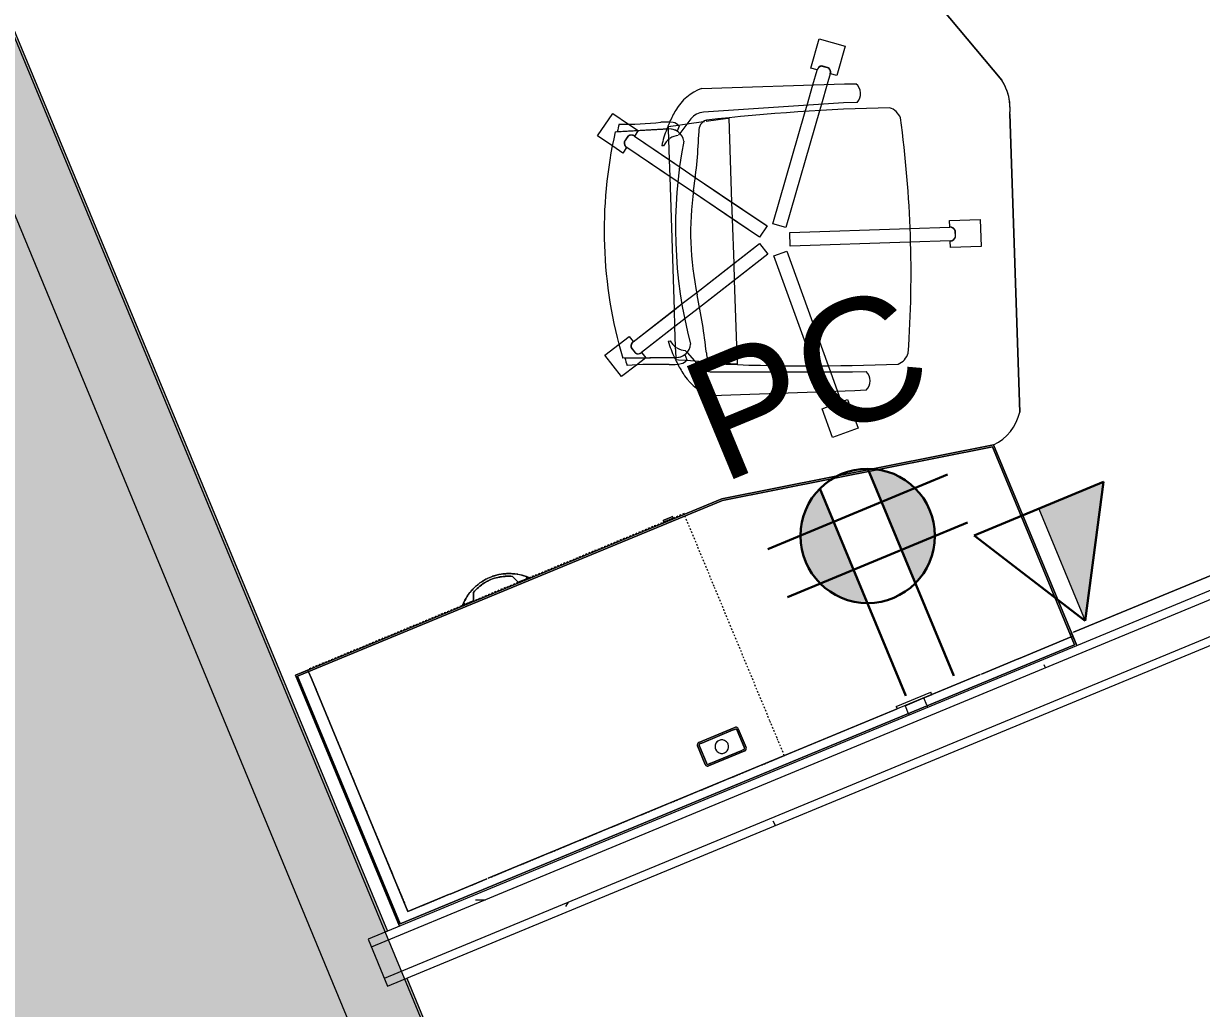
# Model space of a CAD drawing. Header units: inches. Extents: x 488 to 2071, y 800 to 2512.
# Drawn here: x 757.8 to 844.5, y 1704.6 to 1777.2 of the extents above; entities that cross this region are included whole.
import ezdxf

# ---------------------------------------------------------------- set-up
doc = ezdxf.new("R2010")
doc.units = ezdxf.units.IN
doc.header["$MEASUREMENT"] = 0
doc.linetypes.add('Dash', pattern=[0.25, 0.125, -0.125])
for name, color, linetype, lineweight in [('A-ANNO-NOTE', 131, 'Continuous', 30), ('A-DETL-GENF', 92, 'Continuous', 9), ('A-Flor-Shel-Tptn', 8, 'Continuous', 9), ('A-WALL', 113, 'Continuous', 9), ('A-WALL-PATT', 111, 'Continuous', 13), ('AI-Wall-Demz-E', 8, 'Continuous', 9), ('AI-Wall-Fill-E-2', 8, 'Continuous', 9), ('E-ELEC-FIXT', 91, 'Continuous', 9), ('I-FURN', 30, 'Continuous', 9), ('I-FURN-PNLS', 30, 'Continuous', 9), ('I-WALL', 2, 'Continuous', 9)]:
    doc.layers.add(name, color=color, linetype=linetype, lineweight=lineweight)
doc.styles.add('Swis721 Lt BT', font='swissl.ttf', dxfattribs={"height": 9})
pattern_1 = [(0, (0, 0), (30.72, 7.68), [1.267, -21.773, 1.267, -21.773, -122.88]), (0, (0, 0), (30.72, 7.68), [-46.08, 1.267, -44.813, 1.267, -21.773, -53.76]), (0, (0, 0), (30.72, 7.68), [-115.2, 1.267, -14.093, 1.267, -37.133]), (120, (11.52, 3.84), (-22.011075, 22.7643), [1.267, -21.773, 1.267, -21.773, -122.88]), (120, (11.52, 3.84), (-22.011075, 22.7643), [-46.08, 1.267, -44.813, 1.267, -21.773, -53.76]), (120, (11.52, 3.84), (-22.011075, 22.7643), [-115.2, 1.267, -14.093, 1.267, -37.133]), (240, (15.36, 19.2), (-8.708925, -30.4443), [1.267, -21.773, 1.267, -21.773, -122.88]), (240, (15.36, 19.2), (-8.708925, -30.4443), [-46.08, 1.267, -44.813, 1.267, -21.773, -53.76]), (240, (15.36, 19.2), (-8.708925, -30.4443), [-115.2, 1.267, -14.093, 1.267, -37.133])]

# ---------------------------------------------------------------- blocks, each defined once
blk = doc.blocks.new('Revit Link EDITED_dwg-5488103-Level 1 POWER')
at = {"layer": 'AI-Wall-Fill-E-2'}
h = blk.add_hatch(color=7, dxfattribs=at)
h.paths.add_polyline_path([(888.453, 1226.244), (905.483, 1267.356), (944.195, 1251.322), (948.277, 1261.177), (943.658, 1263.09), (943.211, 1262.012), (947.827, 1260.1), (945.148, 1253.633), (940.528, 1255.546), (941.485, 1257.856), (902.777, 1273.889), (883.834, 1228.157)], flags=0)
h.paths.add_polyline_path([(962.054, 1294.436), (963.134, 1297.055), (958.514, 1298.957), (957.434, 1296.35), (958.514, 1295.902)], flags=0)
h.paths.add_polyline_path([(1002.729, 1392.635), (1002.729, 1392.682), (805.467, 1474.389), (805.467, 1474.341), (1002.689, 1392.652)], flags=0)
h.paths.add_polyline_path([(805.564, 1487.457), (838.835, 1565.837), (838.77, 1565.993), (806.52, 1489.717)], flags=0)
h.paths.add_polyline_path([(844.19, 1565.973), (844.277, 1566.218), (785.991, 1706.875), (785.851, 1706.817), (844.097, 1566.198)], flags=0)
h.paths.add_polyline_path([(784.416, 1710.282), (784.576, 1710.348), (736.874, 1825.512), (736.713, 1825.445), (784.358, 1710.421)], flags=0)
h.paths.add_polyline_path([(735.278, 1828.91), (735.439, 1828.977), (679.661, 1963.543), (679.545, 1963.461), (724.496, 1854.939)], flags=0)
h.paths.add_polyline_path([(630.517, 1928.385), (675.499, 1960.165), (675.358, 1960.505), (634.999, 1932.008), (632.496, 1933.045), (630.726, 1928.772), (500.417, 1982.748), (500.25, 1982.343), (629.945, 1928.622)], flags=0)
h.paths.add_polyline_path([(662.789, 1957.292), (678.885, 1964.242), (679.304, 1963.651), (679.575, 1963.844), (677.876, 1967.944), (666.528, 1959.932)], flags=0)
at = {"layer": 'AI-Wall-Demz-E', "color": 7}
for p, q in [((736.874, 1825.512), (784.576, 1710.348)), ((786.011, 1706.884), (833.581, 1592.041))]:
    blk.add_line(p, q, dxfattribs=at)
blk = doc.blocks.new('Zira Wksta 9 - Type 1-V42-Level 1 POWER')
at = {"layer": 'I-FURN'}
for p, q in [((-32.525, -32.665), (-31.734, -30.559)), ((-32.525, -32.665), (-31.734, -30.559)), ((-31.734, -30.559), (-29.862, -31.262)), ((-31.734, -30.559), (-29.862, -31.262)), ((-29.862, -31.262), (-30.653, -33.368)), ((-29.862, -31.262), (-30.653, -33.368)), ((-33.101, -35.62), (-32.057, -32.841)), ((-33.101, -35.62), (-32.057, -32.841)), ((-32.073, -32.835), (-32.525, -32.665)), ((-32.073, -32.835), (-32.525, -32.665)), ((-31.213, -32.746), (-31.694, -32.566)), ((-31.213, -32.746), (-31.694, -32.566)), ((-31.691, -32.578), (-31.223, -32.753)), ((-31.691, -32.578), (-31.223, -32.753)), ((-31.121, -33.192), (-32.165, -35.971)), ((-31.121, -33.192), (-32.165, -35.971)), ((-30.653, -33.368), (-31.105, -33.198)), ((-30.653, -33.368), (-31.105, -33.198)), ((-48.563, -36.416), (-47.316, -34.852)), ((-48.563, -36.416), (-47.316, -34.852)), ((-47.316, -34.852), (-45.557, -36.256)), ((-47.316, -34.852), (-45.557, -36.256)), ((-44.79, -35.954), (-44.469, -35.183)), ((-46.805, -37.819), (-48.563, -36.416)), ((-46.805, -37.819), (-48.563, -36.416)), ((-48.497, -45.821), (-44.79, -35.954)), ((-45.557, -36.256), (-45.858, -36.634)), ((-45.557, -36.256), (-45.858, -36.634)), ((-43.164, -35.622), (-43.516, -36.558)), ((-36.207, -43.885), (-33.101, -35.62)), ((-36.207, -43.885), (-33.101, -35.62)), ((-32.165, -35.971), (-35.271, -44.236)), ((-32.165, -35.971), (-35.271, -44.236)), ((-20, -56), (-16, -36)), ((-16, -36), (-20, -56)), ((-16, -36), (-20, -56)), ((-19.875, -56.012), (-15.898, -36.125)), ((-15.898, -36.125), (-19.875, -56.012)), ((-19.875, -56.012), (-15.898, -36.125)), ((-15.898, -36.125), (-19.875, -56.012)), ((-16, -36), (0, -36)), ((-16, -36), (0, -36)), ((0, -36), (-16, -36)), ((-15.898, -36.125), (-0.125, -36.125)), ((-0.125, -36.125), (-15.898, -36.125)), ((-15.898, -36.125), (-0.125, -36.125)), ((-0.125, -36.125), (-15.898, -36.125)), ((0, -36), (-0.75, -36)), ((-0.75, -36), (-0.75, -36.12)), ((-0.75, -36.12), (-0.75, -36)), ((-0.75, -36), (0, -36)), ((-0.75, -36.125), (-0.75, -40.336)), ((-0.75, -40.336), (-0.75, -36.125)), ((-0.125, -36.125), (-0.125, -89.875)), ((-0.125, -89.875), (-0.125, -36.125)), ((-0.125, -36.125), (-0.125, -89.875)), ((-0.125, -89.875), (-0.125, -36.125)), ((-43.516, -36.558), (-46.82, -46.353)), ((-46.321, -36.596), (-46.642, -36.998)), ((-46.321, -36.596), (-46.642, -36.998)), ((-46.63, -36.999), (-46.318, -36.608)), ((-46.63, -36.999), (-46.318, -36.608)), ((-45.869, -36.647), (-45.239, -37.149)), ((-45.869, -36.647), (-45.239, -37.149)), ((-45.239, -37.149), (-44.038, -38.108)), ((-45.239, -37.149), (-44.038, -38.108)), ((-46.503, -37.442), (-46.805, -37.819)), ((-46.503, -37.442), (-46.805, -37.819)), ((-46.493, -37.428), (-46.493, -37.428)), ((-45.609, -38.134), (-46.493, -37.428)), ((-45.609, -38.134), (-46.493, -37.428)), ((-44.378, -39.116), (-45.609, -38.134)), ((-44.378, -39.116), (-45.609, -38.134)), ((-44.038, -38.108), (-43.642, -38.424)), ((-44.038, -38.108), (-43.642, -38.424)), ((-43.642, -38.424), (-36.648, -44.006)), ((-43.642, -38.424), (-36.648, -44.006)), ((-44.001, -39.417), (-44.378, -39.116)), ((-44.001, -39.417), (-44.378, -39.116)), ((-37.271, -44.788), (-44.001, -39.417)), ((-37.271, -44.788), (-44.001, -39.417)), ((-0.75, -40.354), (-0.75, -43.275)), ((-0.75, -43.275), (-0.75, -40.354)), ((-24.946, -43.535), (-24.594, -42.599)), ((-23.323, -43.128), (-23.589, -43.92)), ((-36.648, -44.006), (-37.271, -44.788)), ((-36.648, -44.006), (-37.271, -44.788)), ((-35.271, -44.236), (-36.207, -43.885)), ((-35.271, -44.236), (-36.207, -43.885)), ((-28.909, -53.082), (-24.946, -43.535)), ((-23.589, -43.92), (-27.296, -53.787)), ((-0.75, -43.393), (-0.75, -82.607)), ((-0.75, -47.252), (-0.75, -43.393)), ((-46.135, -46.433), (-45.729, -44.873)), ((-45.729, -44.873), (-45.71, -44.8)), ((-45.707, -44.801), (-39.918, -46.976)), ((-35.064, -45.617), (-35.019, -44.618)), ((-35.064, -45.617), (-35.019, -44.618)), ((-35.019, -44.618), (-26.079, -45.023)), ((-35.019, -44.618), (-26.079, -45.023)), ((-26.079, -45.023), (-25.573, -45.046)), ((-26.079, -45.023), (-25.573, -45.046)), ((-25.573, -45.046), (-24.038, -45.115)), ((-25.573, -45.046), (-24.038, -45.115)), ((-23.233, -45.135), (-23.211, -44.652)), ((-23.233, -45.135), (-23.211, -44.652)), ((-23.211, -44.652), (-20.963, -44.754)), ((-23.211, -44.652), (-20.963, -44.754)), ((-20.963, -44.754), (-21.053, -46.752)), ((-20.963, -44.754), (-21.053, -46.752)), ((-42.628, -48.764), (-37.292, -45.244)), ((-39.918, -46.976), (-37.292, -45.244)), ((-37.292, -45.244), (-36.742, -46.079)), ((-37.292, -45.244), (-36.742, -46.079)), ((-36.314, -46.24), (-35.35, -45.974)), ((-36.314, -46.24), (-35.35, -45.974)), ((-35.35, -45.974), (-34.514, -49.006)), ((-35.35, -45.974), (-33.652, -52.136)), ((-26.463, -46.007), (-35.064, -45.617)), ((-26.463, -46.007), (-35.064, -45.617)), ((-24.038, -45.115), (-23.233, -45.152)), ((-24.038, -45.115), (-23.233, -45.152)), ((-22.87, -45.419), (-22.893, -45.918)), ((-22.87, -45.419), (-22.893, -45.918)), ((-22.883, -45.926), (-22.86, -45.412)), ((-22.883, -45.926), (-22.86, -45.412)), ((-46.496, -47.819), (-46.182, -46.613)), ((-46.182, -46.613), (-46.163, -46.54)), ((-36.742, -46.079), (-41.638, -49.309)), ((-36.742, -46.079), (-38.76, -47.411)), ((-35.671, -48.572), (-36.314, -46.24)), ((-34.755, -51.895), (-36.314, -46.24)), ((-25.981, -46.028), (-26.463, -46.007)), ((-25.981, -46.028), (-26.463, -46.007)), ((-24.408, -46.1), (-25.981, -46.028)), ((-24.408, -46.1), (-25.981, -46.028)), ((-23.279, -46.151), (-24.408, -46.1)), ((-23.279, -46.151), (-24.408, -46.1)), ((-23.301, -46.65), (-23.279, -46.168)), ((-23.301, -46.65), (-23.279, -46.168)), ((-21.053, -46.752), (-23.301, -46.65)), ((-21.053, -46.752), (-23.301, -46.65)), ((-46.742, -47.4), (-46.055, -48.569)), ((-42.628, -48.764), (-39.918, -46.976)), ((-38.76, -47.411), (-41.638, -49.309)), ((-39.918, -46.976), (-38.76, -47.411)), ((-38.76, -47.411), (-35.671, -48.572)), ((-46.799, -48.981), (-46.659, -48.443)), ((-46.659, -48.443), (-46.496, -47.819)), ((-46.573, -48.415), (-46.27, -48.675)), ((-35.671, -48.572), (-34.514, -49.006)), ((-34.755, -51.895), (-35.671, -48.572)), ((-47.977, -52.916), (-46.665, -49.192)), ((-46.665, -49.192), (-47.928, -52.776)), ((-46.844, -49.154), (-46.801, -48.991)), ((-46.736, -49.195), (-46.805, -49.169)), ((-45.947, -49.491), (-46.655, -49.225)), ((-46.028, -48.615), (-45.974, -48.707)), ((-43.735, -49.494), (-42.628, -48.764)), ((-43.735, -49.494), (-42.628, -48.764)), ((-41.638, -49.309), (-42.769, -50.055)), ((-41.638, -49.309), (-42.769, -50.055)), ((-34.514, -49.006), (-28.725, -51.182)), ((-34.514, -49.006), (-33.652, -52.136)), ((-47.141, -51.74), (-43.735, -49.494)), ((-47.141, -51.74), (-44.535, -50.022)), ((-42.769, -50.055), (-46.59, -52.575)), ((-44.535, -50.022), (-45.947, -49.491)), ((-45.653, -50.026), (-45.725, -50.148)), ((-44.535, -50.022), (-43.735, -49.494)), ((-43.378, -50.456), (-44.535, -50.022)), ((-42.769, -50.055), (-43.378, -50.456)), ((-0.75, -82.607), (-0.75, -50.002)), ((-43.378, -50.456), (-46.59, -52.575)), ((-34.201, -53.905), (-43.378, -50.456)), ((-49.294, -52.562), (-48.13, -51.793)), ((-49.294, -52.562), (-48.13, -51.793)), ((-48.13, -51.793), (-47.416, -51.323)), ((-48.13, -51.793), (-47.416, -51.323)), ((-47.416, -51.323), (-47.15, -51.726)), ((-47.416, -51.323), (-47.15, -51.726)), ((-34.395, -53.201), (-34.755, -51.895)), ((-34.395, -53.201), (-34.755, -51.895)), ((-28.755, -51.251), (-29.477, -52.692)), ((-28.721, -51.183), (-28.755, -51.251)), ((-48.193, -54.231), (-49.294, -52.562)), ((-48.193, -54.231), (-49.294, -52.562)), ((-47.329, -52.155), (-47.046, -52.584)), ((-47.329, -52.155), (-47.046, -52.584)), ((-47.041, -52.573), (-47.316, -52.155)), ((-47.041, -52.573), (-47.316, -52.155)), ((-46.581, -52.589), (-46.315, -52.992)), ((-46.581, -52.589), (-46.315, -52.992)), ((-33.652, -52.136), (-33.299, -53.415)), ((-33.652, -52.136), (-33.299, -53.415)), ((-29.561, -52.859), (-30.118, -53.973)), ((-29.526, -52.791), (-29.561, -52.859)), ((-47.071, -53.491), (-48.193, -54.231)), ((-47.071, -53.491), (-48.193, -54.231)), ((-46.315, -52.992), (-47.071, -53.491)), ((-46.315, -52.992), (-47.071, -53.491)), ((-34.201, -53.905), (-34.395, -53.201)), ((-33.179, -57.614), (-34.395, -53.201)), ((-33.299, -53.415), (-33.044, -54.339)), ((-33.299, -53.415), (-32.215, -57.348)), ((-33.044, -54.339), (-34.201, -53.905)), ((-33.179, -57.614), (-34.201, -53.905)), ((-31.633, -54.87), (-33.044, -54.339)), ((-33.044, -54.339), (-32.215, -57.348)), ((-31.096, -54.297), (-30.995, -54.263)), ((-30.945, -54.247), (-29.657, -53.82)), ((-30.852, -54.468), (-30.453, -54.472)), ((-30.407, -54.549), (-30.656, -55.046)), ((-30.118, -53.973), (-30.407, -54.549)), ((-30.895, -55.117), (-32.36, -58.785)), ((-32.305, -58.647), (-30.895, -55.117)), ((-32.232, -55.217), (-32.206, -55.078)), ((-30.924, -55.136), (-31.633, -54.87)), ((-30.775, -55.192), (-30.844, -55.166)), ((-30.66, -55.056), (-30.736, -55.207)), ((-20, -90), (-20, -56)), ((-20, -90), (-20, -56)), ((-20, -56), (-20, -90)), ((-19.875, -89.875), (-19.875, -56.012)), ((-19.875, -56.012), (-19.875, -89.875)), ((-19.875, -89.875), (-19.875, -56.012)), ((-19.875, -56.012), (-19.875, -89.875)), ((-32.199, -57.344), (-31.734, -57.216)), ((-32.199, -57.344), (-31.734, -57.216)), ((-31.733, -57.215), (-31.506, -58.04)), ((-31.733, -57.215), (-31.506, -58.04)), ((-33.661, -57.747), (-33.196, -57.618)), ((-33.661, -57.747), (-33.196, -57.618)), ((-33.421, -58.62), (-33.661, -57.747)), ((-33.421, -58.62), (-33.661, -57.747)), ((-32.843, -57.921), (-32.347, -57.784)), ((-32.843, -57.921), (-32.347, -57.784)), ((-32.357, -57.776), (-32.839, -57.909)), ((-32.357, -57.776), (-32.839, -57.909)), ((-31.506, -58.04), (-31.135, -59.385)), ((-31.506, -58.04), (-31.135, -59.385)), ((-33.064, -59.916), (-33.421, -58.62)), ((-33.064, -59.916), (-33.421, -58.62)), ((-31.135, -59.385), (-33.064, -59.916)), ((-31.135, -59.385), (-33.064, -59.916)), ((-3.937, -61.563), (-3.937, -61.71)), ((-3.937, -61.71), (-3.937, -61.563)), ((-3.807, -61.5), (-3.875, -61.5)), ((-3.875, -61.5), (-3.807, -61.5)), ((-2.458, -61.5), (-3.792, -61.5)), ((-3.792, -61.5), (-2.458, -61.5)), ((-2.375, -61.5), (-2.443, -61.5)), ((-2.443, -61.5), (-2.375, -61.5)), ((-2.312, -61.71), (-2.312, -61.563)), ((-2.312, -61.563), (-2.312, -61.71)), ((-3.937, -61.745), (-3.937, -64.255)), ((-3.937, -64.255), (-3.937, -61.745)), ((-2.312, -64.255), (-2.312, -61.745)), ((-2.312, -61.745), (-2.312, -64.255)), ((-3.937, -64.29), (-3.937, -64.438)), ((-3.937, -64.438), (-3.937, -64.29)), ((-3.875, -64.5), (-3.807, -64.5)), ((-3.807, -64.5), (-3.875, -64.5)), ((-3.792, -64.5), (-2.458, -64.5)), ((-2.458, -64.5), (-3.792, -64.5)), ((-2.443, -64.5), (-2.375, -64.5)), ((-2.375, -64.5), (-2.443, -64.5)), ((-2.312, -64.438), (-2.312, -64.29)), ((-2.312, -64.29), (-2.312, -64.438)), ((-0.75, -82.725), (-0.75, -85.646)), ((-0.75, -85.646), (-0.75, -82.725)), ((-0.75, -85.679), (-0.75, -89)), ((-0.75, -89), (-0.75, -85.679)), ((-19.878, -89), (-20, -89)), ((-20, -89), (-20, -90)), ((-20, -90), (-20, -89)), ((-20, -89), (-19.878, -89)), ((-19.326, -89), (-19.875, -89)), ((-19.875, -89), (-19.326, -89)), ((-0.75, -89), (-19.325, -89)), ((-19.325, -89), (-0.75, -89)), ((0, -90), (-20, -90)), ((0, -90), (-20, -90)), ((-20, -90), (0, -90)), ((-20, -90), (0, -90)), ((0, -90), (-20, -90)), ((-0.125, -89.875), (-19.875, -89.875)), ((-19.875, -89.875), (-0.125, -89.875)), ((-0.125, -89.875), (-19.875, -89.875)), ((-19.875, -89.875), (-0.125, -89.875))]:
    blk.add_line(p, q, dxfattribs=at)
for centre, radius, start, end in [((-31.69, -32.972), 0.407, 90.5719, 160.24161), ((-31.69, -32.972), 0.407, 90.5719, 160.24161), ((-31.677, -32.984), 0.406, 92.02662, 159.40675), ((-31.677, -32.984), 0.406, 145.93072, 159.40675), ((-31.677, -32.984), 0.406, 105.50264, 145.93072), ((-31.677, -32.984), 0.406, 92.02662, 105.50264), ((-31.501, -33.049), 0.406, 33.31086, 46.78689), ((-31.501, -33.049), 0.406, 339.40675, 46.78689), ((-31.484, -33.05), 0.407, 338.5719, 48.24161), ((-31.484, -33.05), 0.407, 338.5719, 48.24161), ((-31.501, -33.049), 0.406, 339.40675, 33.31086), ((101.317, -88.887), 153.519, 158.8817, 163.92807), ((-40.894, -34.43), 1.314, 89.45, 139.3635), ((-62.5, -115.283), 84.963, 63.5542, 75.2593), ((-44.028, -36.03), 0.956, 25.29689, 117.51661), ((-46.254, -37.12), 0.407, 162.5719, 232.24161), ((-46.254, -37.12), 0.407, 162.5719, 232.24161), ((-46.239, -37.111), 0.406, 164.02662, 177.50264), ((-46.239, -37.111), 0.406, 164.02662, 231.40675), ((-46.239, -37.111), 0.406, 177.50264, 217.93072), ((-46.117, -36.948), 0.407, 92.37372, 120.24161), ((-46.117, -36.948), 0.407, 50.5719, 120.24161), ((-46.122, -36.964), 0.406, 91.83483, 118.78689), ((-46.122, -36.964), 0.406, 51.40675, 118.78689), ((-46.122, -36.964), 0.406, 91.45569, 91.83483), ((-46.117, -36.948), 0.407, 91.28643, 92.37372), ((-46.122, -36.964), 0.406, 64.88278, 91.45569), ((-46.117, -36.948), 0.407, 50.5719, 91.28643), ((-46.122, -36.964), 0.406, 51.40675, 64.88278), ((-46.239, -37.111), 0.406, 217.93072, 231.36721), ((-25.517, -40.208), 1.314, 359.45, 49.3635), ((-168.402, 12.458), 153.519, 334.88543, 339.9318), ((-24.213, -43.475), 0.956, 21.29689, 113.51661), ((-44.867, -45.974), 3.634, 177.58568, 217.45456), ((-23.26, -45.745), 0.406, 267.40675, 334.78689), ((-23.255, -45.762), 0.407, 266.5719, 336.24161), ((-23.255, -45.762), 0.407, 266.5719, 336.24161), ((-23.245, -45.541), 0.407, 18.5719, 88.24161), ((-23.245, -45.541), 0.407, 18.5719, 88.24161), ((-23.252, -45.558), 0.406, 60.4547, 87.40675), ((-23.252, -45.558), 0.406, 20.02662, 87.40675), ((-23.252, -45.558), 0.406, 20.02662, 60.4547), ((-23.26, -45.745), 0.406, 321.31086, 334.78689), ((-45.503, -46.782), 1.385, 162.20802, 206.51459), ((-45.443, -46.471), 0.763, 173.6405, 255.173), ((-23.26, -45.745), 0.406, 267.40675, 321.31086), ((-63.624, -86.092), 42.842, 59.38341, 65.17669), ((-40.121, -42.338), 9.612, 217.45456, 223.40316), ((-46.446, -49.015), 0.613, 101.94943, 149.50033), ((-45.671, -49.542), 1.054, 75.36212, 160.58537), ((-26.799, -20.267), 33.832, 236.63521, 262.17829), ((-43.752, -50.602), 3.739, 149.50033, 163.4211), ((-40.121, -42.338), 9.612, 223.40316, 225.89736), ((-40.121, -42.338), 9.612, 226.04608, 226.47974), ((-40.121, -42.338), 9.612, 226.66986, 234.34016), ((-45.671, -49.542), 1.054, 124.60691, 160.58537), ((-44.631, -49.095), 1.382, 164.49458, 191.83155), ((-44.631, -49.095), 1.382, 193.42549, 222.35641), ((-30.502, -30.123), 22.194, 239.38341, 259.43009), ((-73.404, -41.774), 27.198, 336.89493, 343.4211), ((-46.931, -52.069), 0.407, 122.5719, 192.24161), ((-46.931, -52.069), 0.407, 122.5719, 192.24161), ((-46.917, -52.079), 0.406, 123.40675, 190.78689), ((-46.917, -52.079), 0.406, 123.40675, 190.78689), ((-42.432, -94.055), 42.842, 73.63681, 79.43009), ((-28.825, -25.665), 33.165, 233.85451, 234.83018), ((-46.81, -52.253), 0.407, 234.5719, 304.24161), ((-46.81, -52.253), 0.407, 234.5719, 304.24161), ((-46.814, -52.236), 0.406, 236.02662, 276.4547), ((-46.814, -52.236), 0.406, 236.02662, 303.40675), ((-46.814, -52.236), 0.406, 276.4547, 303.40675), ((-30.023, -52.264), 0.763, 243.6405, 325.173), ((-28.98, -26.074), 32.885, 234.71078, 264.09929), ((-30.183, -52.538), 1.385, 292.29891, 336.60548), ((-32.362, -53.705), 1.382, 306.98195, 334.31893), ((-31.874, -54.726), 1.054, 338.22814, 63.45138), ((-31.874, -54.726), 1.054, 338.22814, 14.2066), ((-30.944, -54.84), 0.613, 349.31317, 36.86407), ((-30.129, -51.511), 3.634, 281.35895, 321.22782), ((-31.307, -45.65), 9.612, 264.47334, 272.14365), ((-32.362, -53.705), 1.382, 276.45709, 305.38801), ((-31.307, -45.65), 9.612, 272.33376, 272.76742), ((-31.307, -45.65), 9.612, 272.91614, 275.41035), ((-34.016, -54.26), 3.739, 335.3924, 349.31317), ((-31.307, -45.65), 9.612, 275.41035, 281.35895), ((-5.888, -67.142), 27.198, 155.3924, 161.91857), ((-32.802, -57.516), 0.407, 194.5719, 208.50584), ((-32.802, -57.516), 0.407, 194.5719, 264.24161), ((-32.788, -57.506), 0.406, 195.40675, 235.83483), ((-32.788, -57.506), 0.406, 195.40675, 262.78689), ((-32.802, -57.516), 0.407, 208.50584, 222.43978), ((-32.802, -57.516), 0.407, 222.43978, 264.24161), ((-32.788, -57.506), 0.406, 235.83483, 262.78689), ((-32.607, -57.456), 0.406, 308.02662, 15.40675), ((-32.607, -57.456), 0.406, 308.02662, 15.40675), ((-32.589, -57.458), 0.407, 306.5719, 16.24161), ((-32.589, -57.458), 0.407, 306.5719, 16.24161), ((-28.829, -25.664), 33.165, 263.98332, 264.95899), ((-3.875, -61.563), 0.0625, 105, 180), ((-3.875, -61.563), 0.0625, 135, 180), ((-3.875, -61.563), 0.0625, 90, 135), ((-3.875, -61.563), 0.0625, 90, 105), ((-2.375, -61.563), 0.0625, 0, 90), ((-2.375, -61.563), 0.0625, 0, 90), ((-3.875, -64.438), 0.0625, 180, 270), ((-3.875, -64.438), 0.0625, 180, 195), ((-3.875, -64.438), 0.0625, 195, 210), ((-3.875, -64.438), 0.0625, 210, 225), ((-3.875, -64.438), 0.0625, 225, 240), ((-3.875, -64.438), 0.0625, 240, 255), ((-3.875, -64.438), 0.0625, 255, 270), ((-2.375, -64.438), 0.0625, 270, 315), ((-2.375, -64.438), 0.0625, 270, 285), ((-2.375, -64.438), 0.0625, 285, 300), ((-2.375, -64.438), 0.0625, 300, 315), ((-2.375, -64.438), 0.0625, 315, 0), ((-2.375, -64.438), 0.0625, 315, 330), ((-2.375, -64.438), 0.0625, 330, 0)]:
    blk.add_arc(centre, radius, start, end, dxfattribs=at)
at = {"layer": 'I-FURN-PNLS'}
for p, q in [((-1, -6.75), (-1, -35.845)), ((-1, -35.845), (-1, -23.377)), ((-40.591, -25.157), (-56, -30)), ((-56, -30), (-40.591, -25.157)), ((-40.591, -25.157), (-56, -30)), ((-17.508, -33.295), (-38.078, -25.565)), ((-38.078, -25.565), (-17.508, -33.295)), ((-17.508, -33.295), (-38.078, -25.565)), ((0, -36), (-16, -36)), ((-16, -36), (0, -36)), ((0, -36), (-16, -36)), ((-1, -35.951), (-1, -36)), ((-1, -36), (-1, -35.951)), ((-1, -36), (0, -36)), ((-0.75, -36), (-1, -36)), ((0, -36), (-0.75, -36)), ((-20.051, -59.875), (-20.176, -59.875)), ((-20.176, -60.625), (-20.176, -59.875)), ((-20.176, -59.875), (-20.176, -59.985)), ((-20.176, -59.985), (-20.176, -60.515)), ((-20.176, -60.515), (-20.176, -60.625)), ((-20.176, -60.625), (-20.051, -60.625)), ((-20.051, -59.985), (-20.051, -59.875)), ((-20.051, -59.875), (-20.051, -60.625)), ((-20.051, -60.515), (-20.051, -59.985)), ((-20.051, -60.625), (-20.051, -60.515)), ((-4.062, -61.563), (-4.062, -64.438)), ((-4.062, -64.438), (-4.062, -61.563)), ((-2.375, -61.375), (-3.875, -61.375)), ((-3.875, -61.375), (-2.375, -61.375)), ((-2.187, -64.438), (-2.187, -61.563)), ((-2.187, -61.563), (-2.187, -64.438)), ((-3.875, -64.625), (-2.375, -64.625)), ((-2.375, -64.625), (-3.875, -64.625)), ((-20.223, -71.52), (-20.051, -71.52)), ((-20.223, -71.52), (-20.051, -71.52)), ((-20.051, -71.513), (-20.217, -71.513)), ((-20.051, -71.513), (-20.217, -71.513)), ((-20.051, -71.396), (-20.051, -71.343)), ((-20.051, -71.343), (-20.051, -71.386)), ((-20.051, -71.396), (-20.051, -71.343)), ((-20.051, -71.343), (-20.051, -71.386)), ((-20.051, -71.386), (-20.051, -71.488)), ((-20.051, -71.386), (-20.051, -71.488)), ((-20.051, -71.488), (-20.051, -71.396)), ((-20.051, -71.488), (-20.051, -71.396)), ((-20.051, -71.52), (-20.051, -71.488)), ((-20.051, -71.488), (-20.051, -71.513)), ((-20.051, -71.52), (-20.051, -71.488)), ((-20.051, -71.488), (-20.051, -71.513)), ((-20.051, -71.52), (-20.051, -72.209)), ((-20.051, -71.861), (-20.051, -71.52)), ((-20.051, -71.52), (-20.051, -72.209)), ((-20.051, -71.861), (-20.051, -71.52)), ((-20.051, -72.209), (-20.051, -71.864)), ((-20.051, -72.209), (-20.051, -71.864)), ((-20.612, -72.441), (-20.331, -72.325)), ((-20.612, -72.441), (-20.331, -72.325)), ((-20.331, -72.325), (-20.051, -72.209)), ((-20.331, -72.325), (-20.051, -72.209)), ((-20.331, -75.675), (-20.612, -75.559)), ((-20.331, -75.675), (-20.612, -75.559)), ((-20.051, -75.791), (-20.331, -75.675)), ((-20.051, -75.791), (-20.331, -75.675)), ((-20.051, -76.136), (-20.051, -75.791)), ((-20.051, -75.791), (-20.051, -76.48)), ((-20.051, -76.136), (-20.051, -75.791)), ((-20.051, -75.791), (-20.051, -76.48)), ((-20.051, -76.48), (-20.051, -76.139)), ((-20.051, -76.48), (-20.051, -76.139)), ((-20.051, -76.48), (-20.223, -76.48)), ((-20.051, -76.48), (-20.223, -76.48)), ((-20.217, -76.487), (-20.051, -76.487)), ((-20.217, -76.487), (-20.051, -76.487)), ((-20.051, -76.512), (-20.051, -76.48)), ((-20.051, -76.512), (-20.051, -76.48)), ((-20.051, -76.487), (-20.051, -76.512)), ((-20.051, -76.487), (-20.051, -76.512)), ((-20.051, -76.512), (-20.051, -76.614)), ((-20.051, -76.604), (-20.051, -76.512)), ((-20.051, -76.512), (-20.051, -76.614)), ((-20.051, -76.604), (-20.051, -76.512)), ((-20.051, -76.657), (-20.051, -76.604)), ((-20.051, -76.657), (-20.051, -76.604)), ((-20.051, -76.614), (-20.051, -76.657)), ((-20.051, -76.614), (-20.051, -76.657))]:
    blk.add_line(p, q, dxfattribs=at)
at = {"layer": 'I-FURN-PNLS', "linetype": 'Dash'}
for p, q in [((-20, -59), (-20.051, -59)), ((-20.051, -59), (-20.051, -89)), ((-14.241, -59), (-19.989, -59)), ((-11.296, -59), (-14.223, -59)), ((-3.52, -59), (-11.176, -59)), ((-2.153, -59), (-3.506, -59)), ((-0.75, -59), (-2.092, -59)), ((-0.75, -82.607), (-0.75, -59)), ((-0.75, -85.646), (-0.75, -82.725)), ((-0.75, -89), (-0.75, -85.679)), ((-20.051, -89), (-20, -89)), ((-20, -89), (-19.878, -89)), ((-19.875, -89), (-19.326, -89)), ((-19.325, -89), (-0.75, -89))]:
    blk.add_line(p, q, dxfattribs=at)
at = {"layer": 'I-FURN-PNLS', "flags": 128}
for points in [[(-20.051, -72.209), (-20.331, -72.325), (-20.612, -72.441)], [(-20.051, -72.209), (-20.331, -72.325), (-20.612, -72.441)], [(-20.612, -75.559), (-20.331, -75.675), (-20.051, -75.791)], [(-20.612, -75.559), (-20.331, -75.675), (-20.051, -75.791)]]:
    blk.add_lwpolyline(points, dxfattribs=at)
at = {"layer": 'I-FURN-PNLS'}
for centre, radius, start, end in [((-39.918, -28.947), 3.849, 61.45307, 100.06952), ((-39.918, -28.947), 3.849, 61.45307, 100.06952), ((-39.918, -28.947), 3.849, 87.19737, 100.06952), ((-39.918, -28.947), 3.849, 61.45307, 87.19737), ((-19.605, -36.236), 3.613, 3.75287, 54.50705), ((-19.605, -36.236), 3.613, 3.75287, 54.50705), ((-19.605, -36.236), 3.613, 3.75287, 54.50705), ((-3.875, -61.563), 0.187, 90, 180), ((-3.875, -61.563), 0.187, 165, 180), ((-3.875, -61.563), 0.187, 90, 165), ((-2.375, -61.563), 0.188, 360, 90), ((-2.375, -61.563), 0.187, 15, 90), ((-2.375, -61.563), 0.187, 0, 15), ((-3.125, -63), 0.5, 90, 270), ((-3.125, -63), 0.5, 135, 195), ((-3.125, -63), 0.5, 195, 225), ((-3.125, -63), 0.5, 105, 135), ((-3.125, -63), 0.5, 90, 105), ((-3.125, -63), 0.5, 270, 90), ((-3.125, -63), 0.5, 360, 90), ((-3.125, -63), 0.5, 315, 330), ((-3.125, -63), 0.5, 330, 345), ((-3.125, -63), 0.5, 345, 0), ((-3.125, -63), 0.5, 225, 240), ((-3.125, -63), 0.5, 240, 255), ((-3.125, -63), 0.5, 255, 270), ((-3.125, -63), 0.5, 270, 315), ((-3.875, -64.438), 0.187, 180, 270), ((-3.875, -64.438), 0.188, 180, 195), ((-3.875, -64.438), 0.187, 195, 270), ((-2.375, -64.438), 0.187, 270, 0), ((-2.375, -64.438), 0.187, 270, 345), ((-2.375, -64.438), 0.187, 345, 0), ((-17.497, -74), 3.685, 137.02895, 137.70289), ((-17.497, -74), 3.685, 137.36592, 137.70289), ((-17.497, -74), 3.685, 137.03852, 137.56704), ((-17.497, -74), 3.685, 137.03852, 137.56704), ((-17.497, -74), 3.685, 137.02895, 137.36592), ((-17.497, -74), 3.685, 222.29711, 222.97105), ((-17.497, -74), 3.685, 222.29711, 222.97105), ((-17.497, -74), 3.685, 222.43296, 222.96148), ((-17.497, -74), 3.685, 222.43296, 222.96148)]:
    blk.add_arc(centre, radius, start, end, dxfattribs=at)
for points, knots in [([(-20.223, -76.48), (-20.376, -76.313), (-20.649, -75.95), (-20.953, -75.339), (-21.141, -74.681), (-21.225, -73.773), (-21.055, -72.864), (-20.649, -72.05), (-20.376, -71.687), (-20.223, -71.52)], [0, 0, 0, 0, 0.125, 0.25, 0.375, 0.5, 0.75, 0.875, 1, 1, 1, 1]), ([(-20.223, -76.48), (-20.376, -76.313), (-20.649, -75.95), (-20.953, -75.339), (-21.141, -74.681), (-21.225, -73.773), (-21.055, -72.864), (-20.649, -72.05), (-20.376, -71.687), (-20.223, -71.52)], [0, 0, 0, 0, 0.125, 0.25, 0.375, 0.5, 0.75, 0.875, 1, 1, 1, 1]), ([(-20.051, -71.343), (-20.051, -71.343), (-20.053, -71.344), (-20.055, -71.347), (-20.057, -71.349), (-20.06, -71.351), (-20.063, -71.355), (-20.067, -71.358), (-20.07, -71.361), (-20.074, -71.365), (-20.078, -71.369), (-20.083, -71.373), (-20.091, -71.382), (-20.099, -71.39), (-20.106, -71.396)], [0, 0, 0, 0, 0.125, 0.1875, 0.25, 0.3125, 0.375, 0.4375, 0.5, 0.5625, 0.625, 0.6875, 0.75, 1, 1, 1, 1]), ([(-20.051, -71.343), (-20.051, -71.343), (-20.053, -71.344), (-20.055, -71.347), (-20.057, -71.349), (-20.06, -71.351), (-20.063, -71.355), (-20.067, -71.358), (-20.07, -71.361), (-20.074, -71.365), (-20.078, -71.369), (-20.083, -71.373), (-20.091, -71.382), (-20.099, -71.39), (-20.106, -71.396)], [0, 0, 0, 0, 0.125, 0.1875, 0.25, 0.3125, 0.375, 0.4375, 0.5, 0.5625, 0.625, 0.6875, 0.75, 1, 1, 1, 1]), ([(-20.096, -71.386), (-20.09, -71.381), (-20.082, -71.373), (-20.072, -71.363), (-20.067, -71.358), (-20.063, -71.354), (-20.06, -71.351), (-20.057, -71.349), (-20.055, -71.347), (-20.054, -71.345), (-20.052, -71.344), (-20.051, -71.343), (-20.051, -71.343)], [0, 0, 0, 0, 0.25, 0.375, 0.5, 0.5625, 0.625, 0.6875, 0.75, 0.8125, 0.875, 1, 1, 1, 1]), ([(-20.096, -71.386), (-20.09, -71.381), (-20.082, -71.373), (-20.072, -71.363), (-20.067, -71.358), (-20.063, -71.354), (-20.06, -71.351), (-20.057, -71.349), (-20.055, -71.347), (-20.054, -71.345), (-20.052, -71.344), (-20.051, -71.343), (-20.051, -71.343)], [0, 0, 0, 0, 0.25, 0.375, 0.5, 0.5625, 0.625, 0.6875, 0.75, 0.8125, 0.875, 1, 1, 1, 1]), ([(-20.995, -72.84), (-21.024, -72.925), (-21.06, -73.051), (-21.091, -73.179), (-21.1, -73.22)], [0.28408999, 0.28408999, 0.28408999, 0.28408999, 0.33333333, 0.35626869, 0.35626869, 0.35626869, 0.35626869]), ([(-20.995, -72.84), (-21.024, -72.925), (-21.06, -73.051), (-21.091, -73.179), (-21.1, -73.22)], [0.28408999, 0.28408999, 0.28408999, 0.28408999, 0.33333333, 0.35626869, 0.35626869, 0.35626869, 0.35626869]), ([(-20.723, -72.217), (-20.778, -72.317), (-20.841, -72.445), (-20.897, -72.576), (-20.907, -72.602)], [0.15929421, 0.15929421, 0.15929421, 0.15929421, 0.22222222, 0.23760808, 0.23760808, 0.23760808, 0.23760808]), ([(-20.723, -72.217), (-20.778, -72.317), (-20.841, -72.445), (-20.897, -72.576), (-20.907, -72.602)], [0.15929421, 0.15929421, 0.15929421, 0.15929421, 0.22222222, 0.23760808, 0.23760808, 0.23760808, 0.23760808]), ([(-21.146, -73.482), (-21.156, -73.554), (-21.171, -73.681), (-21.177, -73.808), (-21.179, -73.864)], [0.40506916, 0.40506916, 0.40506916, 0.40506916, 0.44444444, 0.47528072, 0.47528072, 0.47528072, 0.47528072]), ([(-21.146, -73.482), (-21.156, -73.554), (-21.171, -73.681), (-21.177, -73.808), (-21.179, -73.864)], [0.40506916, 0.40506916, 0.40506916, 0.40506916, 0.44444444, 0.47528072, 0.47528072, 0.47528072, 0.47528072]), ([(-21.099, -74.78), (-21.09, -74.821), (-21.06, -74.948), (-21.027, -75.077), (-21.001, -75.163)], [0.6437238, 0.6437238, 0.6437238, 0.6437238, 0.66666667, 0.71588521, 0.71588521, 0.71588521, 0.71588521]), ([(-21.099, -74.78), (-21.09, -74.821), (-21.06, -74.948), (-21.027, -75.077), (-21.001, -75.163)], [0.6437238, 0.6437238, 0.6437238, 0.6437238, 0.66666667, 0.71588521, 0.71588521, 0.71588521, 0.71588521]), ([(-20.905, -75.404), (-20.856, -75.521), (-20.8, -75.651), (-20.729, -75.77), (-20.722, -75.782)], [0.76363772, 0.76363772, 0.76363772, 0.76363772, 0.83333333, 0.84063549, 0.84063549, 0.84063549, 0.84063549]), ([(-20.905, -75.404), (-20.856, -75.521), (-20.8, -75.651), (-20.729, -75.77), (-20.722, -75.782)], [0.76363772, 0.76363772, 0.76363772, 0.76363772, 0.83333333, 0.84063549, 0.84063549, 0.84063549, 0.84063549]), ([(-20.106, -76.604), (-20.099, -76.61), (-20.09, -76.619), (-20.08, -76.629), (-20.074, -76.635), (-20.07, -76.639), (-20.067, -76.642), (-20.063, -76.645), (-20.06, -76.649), (-20.057, -76.651), (-20.055, -76.653), (-20.053, -76.656), (-20.051, -76.657), (-20.051, -76.657)], [0, 0, 0, 0, 0.25, 0.375, 0.4375, 0.5, 0.5625, 0.625, 0.6875, 0.75, 0.8125, 0.875, 1, 1, 1, 1]), ([(-20.106, -76.604), (-20.099, -76.61), (-20.09, -76.619), (-20.08, -76.629), (-20.074, -76.635), (-20.07, -76.639), (-20.067, -76.642), (-20.063, -76.645), (-20.06, -76.649), (-20.057, -76.651), (-20.055, -76.653), (-20.053, -76.656), (-20.051, -76.657), (-20.051, -76.657)], [0, 0, 0, 0, 0.25, 0.375, 0.4375, 0.5, 0.5625, 0.625, 0.6875, 0.75, 0.8125, 0.875, 1, 1, 1, 1]), ([(-20.051, -76.657), (-20.051, -76.657), (-20.052, -76.656), (-20.054, -76.655), (-20.055, -76.653), (-20.057, -76.651), (-20.06, -76.649), (-20.063, -76.646), (-20.066, -76.643), (-20.069, -76.64), (-20.072, -76.637), (-20.076, -76.633), (-20.083, -76.626), (-20.09, -76.619), (-20.096, -76.614)], [0, 0, 0, 0, 0.125, 0.1875, 0.25, 0.3125, 0.375, 0.4375, 0.5, 0.5625, 0.625, 0.6875, 0.75, 1, 1, 1, 1]), ([(-20.051, -76.657), (-20.051, -76.657), (-20.052, -76.656), (-20.054, -76.655), (-20.055, -76.653), (-20.057, -76.651), (-20.06, -76.649), (-20.063, -76.646), (-20.066, -76.643), (-20.069, -76.64), (-20.072, -76.637), (-20.076, -76.633), (-20.083, -76.626), (-20.09, -76.619), (-20.096, -76.614)], [0, 0, 0, 0, 0.125, 0.1875, 0.25, 0.3125, 0.375, 0.4375, 0.5, 0.5625, 0.625, 0.6875, 0.75, 1, 1, 1, 1])]:
    blk.add_open_spline(points, degree=3, knots=knots, dxfattribs=at)
for points in [[(-20.217, -71.513), (-20.354, -71.662), (-20.477, -71.822), (-20.588, -71.992)], [(-20.217, -71.513), (-20.354, -71.662), (-20.477, -71.822), (-20.588, -71.992)], [(-20.194, -71.488), (-20.183, -71.476), (-20.161, -71.453), (-20.127, -71.418), (-20.106, -71.397), (-20.096, -71.386)], [(-20.194, -71.488), (-20.183, -71.476), (-20.161, -71.453), (-20.127, -71.418), (-20.106, -71.397), (-20.096, -71.386)], [(-20.106, -71.396), (-20.12, -71.411), (-20.15, -71.441), (-20.179, -71.472), (-20.194, -71.488)], [(-20.106, -71.396), (-20.12, -71.411), (-20.15, -71.441), (-20.179, -71.472), (-20.194, -71.488)], [(-20.612, -72.441), (-20.783, -72.759), (-21.02, -73.451), (-21.02, -74.55), (-20.783, -75.242), (-20.612, -75.559)], [(-20.612, -72.441), (-20.783, -72.759), (-21.02, -73.451), (-21.02, -74.55), (-20.783, -75.242), (-20.612, -75.559)], [(-20.945, -72.698), (-20.963, -72.745), (-20.98, -72.792), (-20.995, -72.84)], [(-20.945, -72.698), (-20.963, -72.745), (-20.98, -72.792), (-20.995, -72.84)], [(-20.907, -72.602), (-20.918, -72.627), (-20.928, -72.653), (-20.938, -72.679)], [(-20.907, -72.602), (-20.918, -72.627), (-20.928, -72.653), (-20.938, -72.679)], [(-20.828, -72.936), (-20.77, -72.766), (-20.698, -72.6), (-20.612, -72.441)], [(-20.828, -72.936), (-20.77, -72.766), (-20.698, -72.6), (-20.612, -72.441)], [(-20.611, -72.029), (-20.65, -72.09), (-20.687, -72.153), (-20.723, -72.217)], [(-20.611, -72.029), (-20.65, -72.09), (-20.687, -72.153), (-20.723, -72.217)], [(-21.126, -73.356), (-21.134, -73.398), (-21.14, -73.44), (-21.147, -73.483)], [(-21.126, -73.356), (-21.134, -73.398), (-21.14, -73.44), (-21.147, -73.483)], [(-21.099, -73.22), (-21.107, -73.256), (-21.115, -73.293), (-21.121, -73.329)], [(-21.099, -73.22), (-21.107, -73.256), (-21.115, -73.293), (-21.121, -73.329)], [(-21.005, -74), (-21.005, -73.819), (-21, -73.636), (-20.961, -73.461)], [(-21.005, -74), (-21.005, -73.819), (-21, -73.636), (-20.961, -73.461)], [(-20.961, -73.461), (-20.931, -73.283), (-20.873, -73.113), (-20.808, -72.945)], [(-20.961, -73.461), (-20.931, -73.283), (-20.873, -73.113), (-20.808, -72.945)], [(-21.18, -73.865), (-21.183, -73.955), (-21.182, -74.045), (-21.178, -74.134)], [(-21.18, -73.865), (-21.183, -73.955), (-21.182, -74.045), (-21.178, -74.134)], [(-21.18, -74.135), (-21.175, -74.263), (-21.162, -74.39), (-21.143, -74.516)], [(-21.18, -74.135), (-21.175, -74.263), (-21.162, -74.39), (-21.143, -74.516)], [(-21.146, -74.517), (-21.14, -74.56), (-21.133, -74.602), (-21.125, -74.644)], [(-21.146, -74.517), (-21.14, -74.56), (-21.133, -74.602), (-21.125, -74.644)], [(-20.961, -74.539), (-20.991, -74.361), (-21.016, -74.178), (-21.021, -73.996)], [(-20.961, -74.539), (-20.991, -74.361), (-21.016, -74.178), (-21.021, -73.996)], [(-20.828, -75.064), (-20.887, -74.893), (-20.926, -74.718), (-20.961, -74.539)], [(-20.828, -75.064), (-20.887, -74.893), (-20.926, -74.718), (-20.961, -74.539)], [(-21.121, -74.67), (-21.114, -74.707), (-21.107, -74.743), (-21.099, -74.78)], [(-21.121, -74.67), (-21.114, -74.707), (-21.107, -74.743), (-21.099, -74.78)], [(-20.996, -75.16), (-20.98, -75.208), (-20.964, -75.255), (-20.947, -75.303)], [(-20.996, -75.16), (-20.98, -75.208), (-20.964, -75.255), (-20.947, -75.303)], [(-20.938, -75.321), (-20.928, -75.347), (-20.918, -75.372), (-20.908, -75.398)], [(-20.938, -75.321), (-20.928, -75.347), (-20.918, -75.372), (-20.908, -75.398)], [(-20.612, -75.559), (-20.698, -75.4), (-20.77, -75.234), (-20.828, -75.064)], [(-20.612, -75.559), (-20.698, -75.4), (-20.77, -75.234), (-20.828, -75.064)], [(-20.723, -75.783), (-20.695, -75.833), (-20.665, -75.881), (-20.633, -75.928)], [(-20.723, -75.783), (-20.695, -75.833), (-20.665, -75.881), (-20.633, -75.928)], [(-20.588, -76.008), (-20.477, -76.178), (-20.354, -76.338), (-20.217, -76.487)], [(-20.588, -76.008), (-20.477, -76.178), (-20.354, -76.338), (-20.217, -76.487)], [(-20.194, -76.512), (-20.179, -76.528), (-20.15, -76.559), (-20.12, -76.589), (-20.106, -76.604)], [(-20.096, -76.614), (-20.106, -76.603), (-20.127, -76.582), (-20.161, -76.547), (-20.183, -76.524), (-20.194, -76.512)], [(-20.194, -76.512), (-20.179, -76.528), (-20.15, -76.559), (-20.12, -76.589), (-20.106, -76.604)], [(-20.096, -76.614), (-20.106, -76.603), (-20.127, -76.582), (-20.161, -76.547), (-20.183, -76.524), (-20.194, -76.512)]]:
    blk.add_open_spline(points, degree=3, dxfattribs=at)
blk = doc.blocks.new('PS - Power Device _Wall Base_ - Quad - Data Combo-5414116-Level 1 POWER')
at = {"layer": 'E-ELEC-FIXT'}
for p, q in [((822.051, 1726.886), (824.592, 1727.938)), ((824.664, 1727.765), (822.123, 1726.713)), ((822.701, 1726.952), (824.086, 1727.526)), ((824.309, 1726.988), (824.086, 1727.526)), ((824.664, 1727.765), (824.592, 1727.938)), ((822.051, 1726.886), (822.123, 1726.713)), ((822.701, 1726.952), (822.94, 1726.374)), ((822.951, 1726.346), (822.988, 1726.259)), ((824.373, 1726.833), (824.336, 1726.923))]:
    blk.add_line(p, q, dxfattribs=at)

msp = doc.modelspace()

# ---------------------------------------------------------------- hatches: boundary and pattern name
at = {"layer": 'A-ANNO-NOTE', "lineweight": 9}
for points in [[(823.461, 1735.982), (823.552, 1736.076), (819.968, 1744.415)], [(823.552, 1736.076), (820.619, 1744.369), (819.968, 1744.415)], [(823.552, 1736.076), (822.785, 1743.519), (820.619, 1744.369)], [(822.785, 1743.519), (820.876, 1744.327), (820.619, 1744.369)], [(822.785, 1743.519), (822.456, 1743.731), (820.876, 1744.327)], [(822.456, 1743.731), (821.873, 1744.024), (820.876, 1744.327)], [(821.873, 1744.024), (821.507, 1744.162), (821.004, 1744.301)], [(815.461, 1741.564), (816.427, 1742.949), (815.848, 1742.244)], [(816.595, 1735.82), (816.427, 1742.949), (815.461, 1741.564)], [(819.79, 1734.518), (816.427, 1742.949), (819.27, 1734.561)], [(819.27, 1734.561), (816.427, 1742.949), (816.595, 1735.82)], [(819.92, 1734.515), (816.427, 1742.949), (819.79, 1734.518)], [(823.826, 1742.537), (823.096, 1743.282), (822.785, 1743.519)], [(823.552, 1736.076), (823.826, 1742.537), (822.785, 1743.519)], [(823.826, 1742.537), (823.481, 1742.929), (823.096, 1743.282)], [(835.973, 1733.215), (837.32, 1743.441), (832.555, 1741.467), (834.216, 1737.458)], [(823.552, 1736.076), (824.261, 1741.888), (823.826, 1742.537)], [(823.552, 1736.076), (824.795, 1738.479), (824.261, 1741.888)], [(824.795, 1738.479), (824.884, 1739.778), (824.261, 1741.888)], [(824.884, 1739.778), (824.801, 1740.424), (824.261, 1741.888)], [(824.801, 1740.424), (824.589, 1741.177), (824.261, 1741.888)], [(816.595, 1735.82), (815.461, 1741.564), (815.014, 1739.023)], [(815.014, 1739.023), (815.461, 1741.564), (815.187, 1740.831)], [(815.014, 1739.023), (815.187, 1740.831), (814.995, 1739.544)], [(824.795, 1738.479), (824.894, 1739.386), (824.884, 1739.778)], [(824.795, 1738.479), (824.84, 1738.736), (824.894, 1739.386)], [(816.595, 1735.82), (815.014, 1739.023), (816.063, 1736.393)], [(816.063, 1736.393), (815.014, 1739.023), (815.3, 1737.753)], [(823.552, 1736.076), (824.113, 1736.796), (824.795, 1738.479)], [(824.113, 1736.796), (824.248, 1737.019), (824.795, 1738.479)], [(816.063, 1736.393), (815.3, 1737.753), (815.565, 1737.158)], [(824.248, 1737.019), (824.579, 1737.727), (824.736, 1738.225)], [(817.778, 1735.015), (816.595, 1735.82), (817.104, 1735.412)], [(819.27, 1734.561), (816.595, 1735.82), (817.778, 1735.015)]]:
    msp.add_hatch(color=256, dxfattribs=at).paths.add_polyline_path(points, flags=0)
at = {"layer": 'A-DETL-GENF'}
h = msp.add_hatch(color=9, dxfattribs=at)
h.paths.add_polyline_path([(1231.208, 799.936), (1415.155, 799.936), (1461.437, 911.669), (1454.19, 914.671), (1460.193, 929.164), (1467.44, 926.163), (1483.648, 965.293), (1375.229, 1012.166), (1376.16, 1014.32), (1339.444, 1030.193), (1338.513, 1028.039), (1114.812, 1124.751), (1093.175, 1072.514), (1093.116, 1072.514), (1093.093, 1072.459), (996.998, 1112.263), (954.846, 1010.497), (954.061, 1010.837), (953.506, 1009.498), (920.229, 1023.282), (831.486, 809.037), (756.812, 839.969), (759.149, 845.609), (547.326, 933.347), (585.405, 1025.278), (752.682, 955.99), (848.546, 1187.427), (864.264, 1180.912), (870.057, 1194.897), (874.34, 1193.123), (905.876, 1265.961), (939.158, 1252.238), (939.576, 1253.235), (905.483, 1267.356), (888.453, 1226.244), (883.834, 1228.157), (902.777, 1273.889), (941.489, 1257.865), (943.658, 1263.09), (943.826, 1263.02), (958.132, 1296.061), (957.434, 1296.35), (996.191, 1389.931), (798.828, 1471.68), (838.319, 1567.022), (675.555, 1959.921), (630.517, 1928.385), (509.258, 1978.612), (488.053, 1927.419), (488.053, 799.936), (962.164, 799.936)], flags=0)
h.paths.add_polyline_path([(776.324, 846.046), (776.324, 846.047), (774.902, 846.635)], flags=0)
h.paths.add_polyline_path([(771.698, 847.963), (773.866, 853.198), (778.493, 851.283), (792.269, 884.542), (787.643, 886.458), (791.758, 896.393), (782.023, 900.425), (885.315, 1149.794), (845.096, 1166.437), (737.238, 906.045), (608.759, 959.263), (610.613, 963.739), (734.616, 912.375), (750.862, 951.596), (588.286, 1018.937), (553.941, 936.019), (761.062, 850.226), (761.82, 852.055), (771.318, 848.12)], flags=0)
h.paths.add_polyline_path([(793.671, 901.012), (895.056, 1145.776), (889.955, 1147.88), (788.574, 903.123), (792.27, 901.593)], flags=0)
h.paths.add_polyline_path([(1208.681, 1017.04), (1194.186, 1023.038), (1200.186, 1037.538), (1214.686, 1031.538), (1213.237, 1028.039)], flags=0)
h.paths.add_polyline_path([(1090.449, 1079.142), (1112.071, 1131.341), (1230.325, 1082.359), (1281.605, 1206.158), (1128.367, 1269.632), (1102.35, 1206.862), (1094.974, 1209.918), (1123.945, 1280.179), (1040.889, 1314.582), (990.184, 1192.168), (1069.67, 1159.215), (1060.475, 1137.018), (1055.856, 1138.931), (1063.102, 1156.496), (988.25, 1187.5), (980.979, 1169.946), (980.104, 1170.309), (966.38, 1137.027), (967.203, 1136.687), (964.906, 1131.144), (1039.783, 1100.128), (1042.079, 1105.672), (1046.699, 1103.758), (1044.403, 1098.215), (1088.556, 1079.926)], flags=0)
h.paths.add_polyline_path([(887.157, 1154.259), (891.298, 1164.301), (851.252, 1180.888), (847.093, 1170.854), (885.315, 1155.022)], flags=0)
h.paths.add_polyline_path([(904.358, 1164.293), (905.852, 1167.898), (870.607, 1183.158), (868.883, 1178.997), (904.338, 1164.301)], flags=0)
h.paths.add_polyline_path([(1283.136, 1209.854), (1287.81, 1221.138), (1134.659, 1284.575), (1129.985, 1273.291), (1281.606, 1210.488)], flags=0)
h.paths.add_polyline_path([(1289.341, 1224.834), (1290.067, 1226.586), (1331.781, 1327.292), (1322.582, 1336.491), (1309.061, 1349.25), (1221.094, 1385.696), (1246.734, 1447.595), (1198.678, 1467.464), (1196.395, 1461.952), (1191.727, 1463.885), (1193.99, 1469.442), (1118.062, 1500.893), (1115.765, 1495.35), (1114.368, 1495.929), (1100.645, 1462.647), (1101.989, 1462.09), (1095.101, 1445.46), (1171.077, 1414.029), (1177.951, 1430.625), (1182.619, 1428.692), (1173.783, 1407.4), (1093.167, 1440.793), (1042.461, 1318.379), (1081.475, 1302.233), (1125.546, 1284.061), (1154.48, 1354.234), (1162.106, 1351.082), (1136.103, 1288.307), (1287.813, 1225.467)], flags=0)
h.paths.add_polyline_path([(589.157, 1272.977), (574.657, 1278.977), (580.657, 1293.477), (595.157, 1287.477)], flags=0)
h.paths.add_polyline_path([(1338.279, 1342.98), (1375.215, 1432.151), (1292.737, 1466.315), (1291.676, 1465.875), (1291.543, 1466.196), (1289.549, 1465.37), (1287.636, 1469.989), (1294.298, 1472.749), (1263.3, 1547.542), (1207.637, 1524.526), (1195.14, 1554.674), (1168.817, 1543.771), (1168.455, 1544.644), (1135.196, 1530.867), (1135.557, 1529.995), (1128.98, 1527.251), (1119.996, 1505.561), (1246.754, 1453.056), (1254.376, 1456.213), (1256.289, 1451.593), (1254.588, 1450.888), (1254.72, 1450.568), (1253.098, 1449.895), (1234.128, 1404.091), (1257.455, 1394.407), (1250.973, 1378.722), (1331.471, 1345.379), (1333.675, 1347.584), (1338.218, 1343.04)], flags=0)
h.paths.add_polyline_path([(1246.341, 1380.641), (1250.928, 1391.72), (1232.212, 1399.471), (1227.641, 1388.387), (1238.776, 1383.775)], flags=0)
h.paths.add_polyline_path([(717.732, 1583.406), (703.238, 1589.409), (709.242, 1603.902), (723.735, 1597.899)], flags=0)
at = {"layer": 'A-WALL-PATT', "lineweight": 9}
h = msp.add_hatch(color=7, dxfattribs=at)
h.paths.add_polyline_path([(838.835, 1565.837), (841.574, 1572.29), (700.336, 1913.267), (695.717, 1911.354), (838.777, 1565.976)], flags=0)
h.paths.add_polyline_path([(680.41, 1948.309), (685.029, 1950.222), (679.545, 1963.461), (675.358, 1960.505), (679.617, 1950.222)], flags=0)
h = msp.add_hatch(dxfattribs=at)
h.set_pattern_fill('FP_1', color=256, style=0, pattern_type=2)
h.set_pattern_definition(pattern_1)
h.paths.add_polyline_path([(784.655, 1709.704), (915.506, 1763.905), (915.267, 1764.482), (784.416, 1710.282)], flags=0)
h = msp.add_hatch(dxfattribs=at)
h.set_pattern_fill('FP_1', color=256, style=0, pattern_type=2)
h.set_pattern_definition(pattern_1)
h.paths.add_polyline_path([(785.851, 1706.817), (916.702, 1761.018), (916.463, 1761.595), (785.611, 1707.395), (785.827, 1706.875)], flags=0)

# ---------------------------------------------------------------- linework, layer by layer
at = {"layer": 'A-ANNO-NOTE'}
for p, q in [((812.584, 1738.491), (825.838, 1743.981)), ((826.293, 1729.147), (819.968, 1744.415)), ((822.752, 1727.68), (816.427, 1742.949)), ((827.791, 1739.494), (837.32, 1743.441)), ((835.973, 1733.215), (837.32, 1743.441)), ((814.05, 1734.95), (827.305, 1740.44)), ((835.973, 1733.215), (827.791, 1739.494))]:
    msp.add_line(p, q, dxfattribs=at)
at = {"layer": 'A-ANNO-NOTE', "lineweight": 9}
for p, q in [((819.968, 1744.415), (823.461, 1735.982)), ((819.92, 1734.515), (816.427, 1742.949)), ((837.32, 1743.441), (832.555, 1741.467)), ((835.973, 1733.215), (837.32, 1743.441)), ((832.555, 1741.467), (835.973, 1733.215))]:
    msp.add_line(p, q, dxfattribs=at)
at = {"layer": 'A-ANNO-NOTE'}
msp.add_circle((819.944, 1739.465), 4.95, dxfattribs=at)
at = {"layer": 'A-ANNO-NOTE', "lineweight": 9}
for start, end in [(315.2756, 89.7244), (135.2756, 269.7244)]:
    msp.add_arc((819.944, 1739.465), 4.95, start, end, dxfattribs=at)
at = {"layer": 'A-WALL', "lineweight": 13}
for p, q in [((783.401, 1709.185), (915.506, 1763.905)), ((784.358, 1706.875), (916.463, 1761.595))]:
    msp.add_line(p, q, dxfattribs=at)
at = {"layer": 'I-WALL', "color": 55, "lineweight": 20}
for p, q in [((695.717, 1911.354), (838.835, 1565.837)), ((844.256, 1565.813), (736.713, 1825.445))]:
    msp.add_line(p, q, dxfattribs=at)
at = {"layer": 'I-WALL', "lineweight": 13}
for p, q in [((915.267, 1764.482), (783.162, 1709.763)), ((784.597, 1706.298), (916.702, 1761.018)), ((783.162, 1709.763), (784.597, 1706.298))]:
    msp.add_line(p, q, dxfattribs=at)

# ---------------------------------------------------------------- block references
at = {"layer": 'A-Flor-Shel-Tptn', "color": 7}
msp.add_blockref('Revit Link EDITED_dwg-5488103-Level 1 POWER', (0, 0), dxfattribs=at)
at = {"layer": 'E-ELEC-FIXT'}
msp.add_blockref('PS - Power Device _Wall Base_ - Quad - Data Combo-5414116-Level 1 POWER', (0, 0), dxfattribs=at)
at = {"layer": 'I-FURN', "rotation": 292.5000000000003}
msp.add_blockref('Zira Wksta 9 - Type 1-V42-Level 1 POWER', (868.606, 1745.155), dxfattribs=at)

# ---------------------------------------------------------------- texts
at = {"layer": 'A-ANNO-NOTE', "lineweight": 9, "insert": (805.681, 1751.57), "char_height": 9, "width": 19.998, "attachment_point": 1, "rotation": 22.5, "style": 'Swis721 Lt BT'}
msp.add_mtext('PC', dxfattribs=at)

doc.saveas('drawing.dxf')
